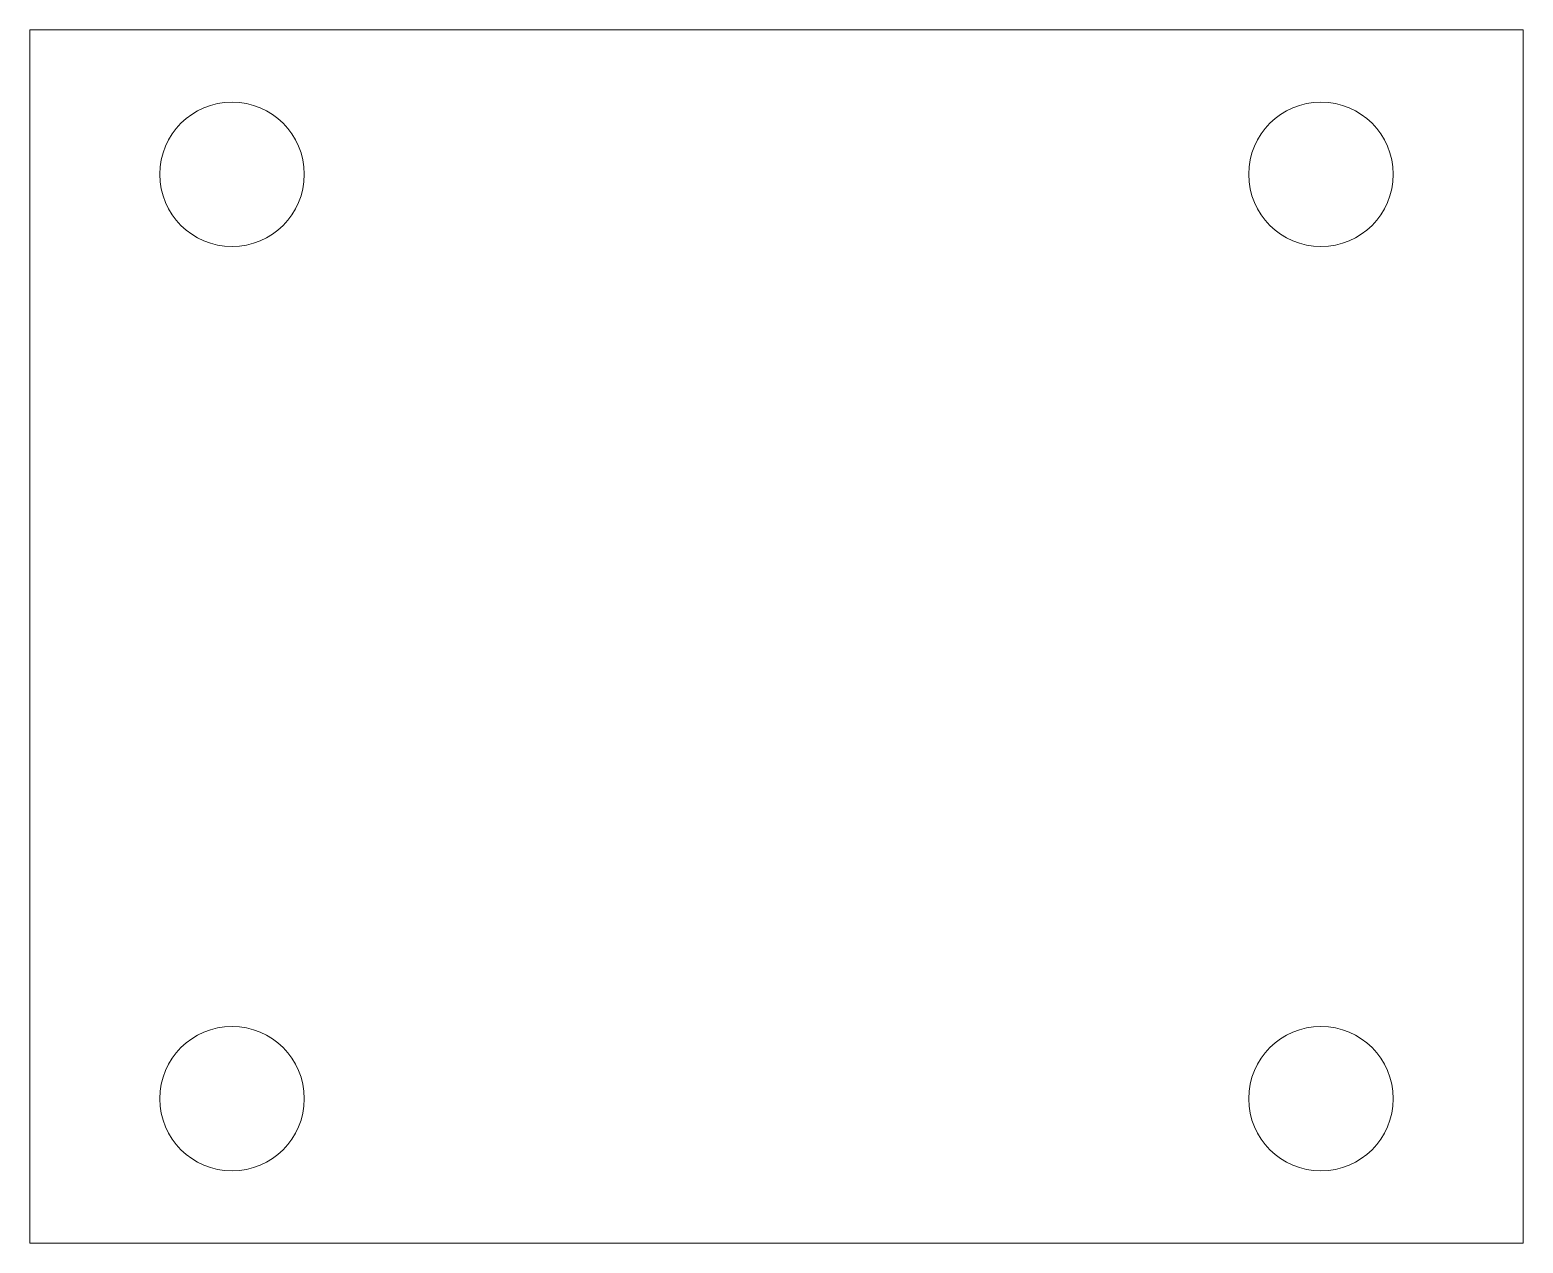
# Model space of a CAD drawing. Header units: millimetres. Extents: x -44.7 to 7, y -21 to 21.
import ezdxf

# ---------------------------------------------------------------- set-up
doc = ezdxf.new("R2010")
doc.units = ezdxf.units.MM

msp = doc.modelspace()

# ---------------------------------------------------------------- linework, layer by layer
at = {"color": 7, "linetype": 'Continuous', "lineweight": 15}
for p, q in [((7, 21), (-44.7, 21)), ((-44.7, 21), (-44.7, -21)), ((7, -21), (7, 21)), ((-44.7, -21), (7, -21))]:
    msp.add_line(p, q, dxfattribs=at)
for centre in [(-37.7, 16), (0, 16), (-37.7, -16), (0, -16)]:
    msp.add_circle(centre, 2.5, dxfattribs=at)

doc.saveas('drawing.dxf')
